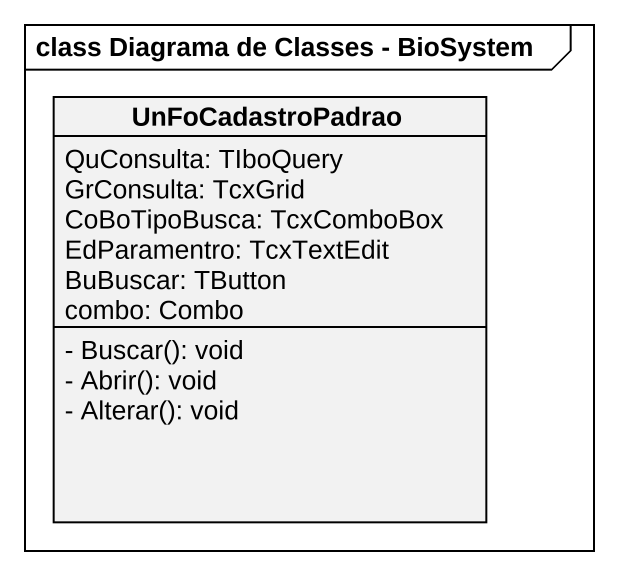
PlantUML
@startuml
mainframe class Diagrama de Classes - BioSystem
hide circle
hide empty members
skinparam classAttributeIconSize 0
class UnFoCadastroPadrao {
  QuConsulta: TIboQuery
  GrConsulta: TcxGrid
  CoBoTipoBusca: TcxComboBox
  EdParamentro: TcxTextEdit
  BuBuscar: TButton
  combo: Combo
  - Buscar(): void
  - Abrir(): void
  - Alterar(): void
}
@enduml
